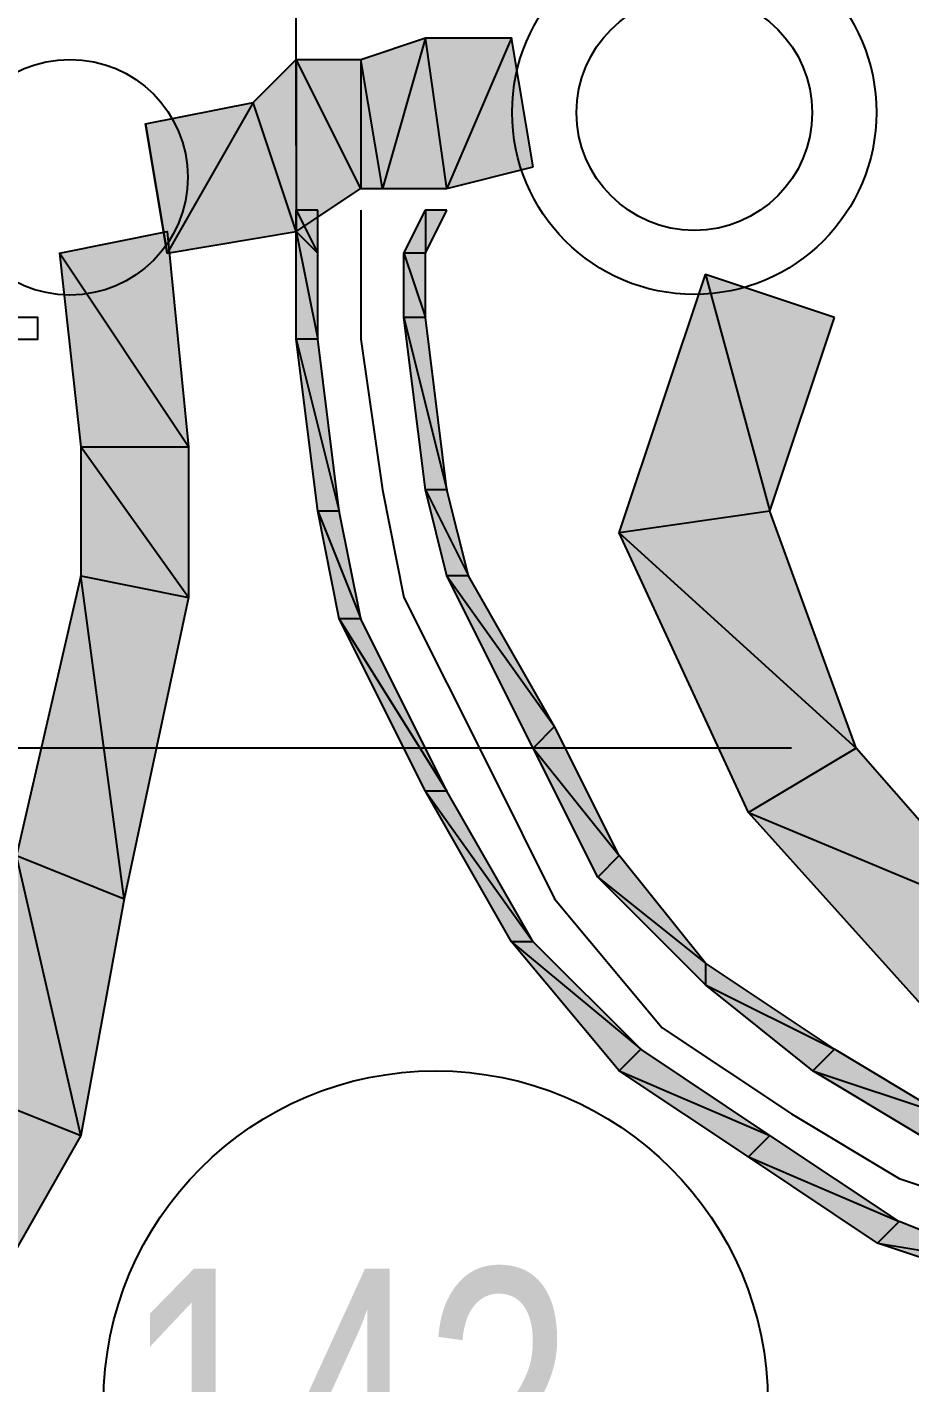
# Model space of a CAD drawing. Header units: millimetres. Extents: x 658 to 813, y 806 to 883.
# Drawn here: x 786.3152 to 786.4398, y 864.5806 to 864.7721 of the extents above; entities that cross this region are included whole.
import ezdxf

# ---------------------------------------------------------------- set-up
doc = ezdxf.new("R2010")
doc.units = ezdxf.units.MM
doc.header["$LTSCALE"] = 0.1
doc.linetypes.add('atContinuous2', pattern=[0])
for name, color, linetype in [('JL-ARTERI', 7, 'Continuous'), ('JL-TOLL', 7, 'Continuous'), ('LINK NAS BARU', 7, 'Continuous'), ('RENC-JL-SN', 7, 'Continuous'), ('SYMBOL', 7, 'Continuous'), ('TEXT', 8, 'Continuous'), ('zat_Mask_solid', 7, 'Continuous')]:
    doc.layers.add(name, color=color, linetype=linetype)
doc.styles.add('Style2', font='arial.ttf', dxfattribs={"height": 0.2})

msp = doc.modelspace()

# ---------------------------------------------------------------- hatches: boundary and pattern name
at = {"layer": 'JL-ARTERI'}
h = msp.add_hatch(color=7, dxfattribs=at)
h.paths.add_polyline_path([(786.3714084023557, 864.770618035352), (786.3653282951684, 864.7493376601982), (786.362288241575, 864.7675779817586)])
h.paths.add_polyline_path([(786.3653282951684, 864.7493376601982), (786.362288241575, 864.7675779817586), (786.362288241575, 864.7493376601982)], flags=17)
for points in [[(786.374448455949, 864.7493376601982), (786.3714084023557, 864.770618035352), (786.3653282951684, 864.7493376601982)], [(786.3835686167292, 864.770618035352), (786.374448455949, 864.7493376601982), (786.3714084023557, 864.770618035352)], [(786.3866086703231, 864.7523777137907), (786.3835686167292, 864.770618035352), (786.374448455949, 864.7493376601982)], [(786.4109290990707, 864.7371774458237), (786.4200492598509, 864.7037368562954), (786.3987688846967, 864.700696802702)], [(786.4291694206315, 864.7310973386378), (786.4109290990707, 864.7371774458237), (786.4200492598509, 864.7037368562954)], [(786.4200492598509, 864.7037368562954), (786.3987688846967, 864.700696802702), (786.4322094742249, 864.6702962667681)], [(786.3987688846967, 864.700696802702), (786.4322094742249, 864.6702962667681), (786.4170092062575, 864.661176105987)], [(786.4322094742249, 864.6702962667681), (786.4170092062575, 864.661176105987), (786.4534898493791, 864.64597583802)], [(786.4170092062575, 864.661176105987), (786.4534898493791, 864.64597583802), (786.444369688599, 864.6307755700531)]]:
    msp.add_hatch(color=7, dxfattribs=at).paths.add_polyline_path(points)
h = msp.add_hatch(color=7, dxfattribs=at)
h.paths.add_polyline_path([(786.362288241575, 864.7675779817586), (786.362288241575, 864.7493376601982), (786.3531680807948, 864.7675779817586)], flags=17)
h.paths.add_polyline_path([(786.362288241575, 864.7493376601982), (786.3531680807948, 864.7675779817586), (786.3531680807948, 864.7432575530114)])
at = {"layer": 'JL-TOLL'}
h = msp.add_hatch(color=7, dxfattribs=at)
h.paths.add_polyline_path([(786.3562081343882, 864.7462976066039), (786.3531680807948, 864.7462976066039), (786.3562081343882, 864.7402174994162)], flags=17)
h.paths.add_polyline_path([(786.3531680807948, 864.7462976066039), (786.3562081343882, 864.7402174994162), (786.3531680807948, 864.7432575530114)], flags=17)
for points in [[(786.3714084023557, 864.7462976066039), (786.3714084023557, 864.7402174994162), (786.3683683487623, 864.7402174994162)], [(786.374448455949, 864.7462976066039), (786.3714084023557, 864.7462976066039), (786.3714084023557, 864.7402174994162)]]:
    msp.add_hatch(color=7, dxfattribs=at).paths.add_polyline_path(points)
h = msp.add_hatch(color=7, dxfattribs=at)
h.paths.add_polyline_path([(786.3562081343882, 864.7402174994162), (786.3531680807948, 864.7432575530114), (786.3562081343882, 864.7280572850435)], flags=17)
h.paths.add_polyline_path([(786.3531680807948, 864.7432575530114), (786.3562081343882, 864.7280572850435), (786.3531680807948, 864.7280572850435)], flags=17)
h = msp.add_hatch(color=7, dxfattribs=at)
h.paths.add_polyline_path([(786.3714084023557, 864.7402174994162), (786.3683683487623, 864.7402174994162), (786.3714084023557, 864.7310973386378)], flags=17)
h.paths.add_polyline_path([(786.3683683487623, 864.7402174994162), (786.3714084023557, 864.7310973386378), (786.3683683487623, 864.7310973386378)], flags=17)
h = msp.add_hatch(color=7, dxfattribs=at)
h.paths.add_polyline_path([(786.3714084023557, 864.7310973386378), (786.3683683487623, 864.7310973386378), (786.374448455949, 864.7067769098888)], flags=17)
h.paths.add_polyline_path([(786.3683683487623, 864.7310973386378), (786.374448455949, 864.7067769098888), (786.3714084023557, 864.7067769098888)], flags=17)
h = msp.add_hatch(color=7, dxfattribs=at)
h.paths.add_polyline_path([(786.3562081343882, 864.7280572850435), (786.3531680807948, 864.7280572850435), (786.3592481879816, 864.7037368562954)], flags=17)
h.paths.add_polyline_path([(786.3531680807948, 864.7280572850435), (786.3592481879816, 864.7037368562954), (786.3562081343882, 864.7037368562954)], flags=17)
h = msp.add_hatch(color=7, dxfattribs=at)
h.paths.add_polyline_path([(786.374448455949, 864.7067769098888), (786.3714084023557, 864.7067769098888), (786.3774885095424, 864.6946166955153)], flags=17)
h.paths.add_polyline_path([(786.3714084023557, 864.7067769098888), (786.3774885095424, 864.6946166955153), (786.374448455949, 864.6946166955153)], flags=17)
h = msp.add_hatch(color=7, dxfattribs=at)
h.paths.add_polyline_path([(786.3592481879816, 864.7037368562954), (786.3562081343882, 864.7037368562954), (786.362288241575, 864.6885365883285)], flags=17)
h.paths.add_polyline_path([(786.3562081343882, 864.7037368562954), (786.362288241575, 864.6885365883285), (786.3592481879816, 864.6885365883285)], flags=17)
h = msp.add_hatch(color=7, dxfattribs=at)
h.paths.add_polyline_path([(786.3774885095424, 864.6946166955153), (786.374448455949, 864.6946166955153), (786.3896487239165, 864.6733363203615)], flags=17)
h.paths.add_polyline_path([(786.374448455949, 864.6946166955153), (786.3896487239165, 864.6733363203615), (786.3866086703231, 864.6702962667681)])
h = msp.add_hatch(color=7, dxfattribs=at)
h.paths.add_polyline_path([(786.362288241575, 864.6885365883285), (786.3592481879816, 864.6885365883285), (786.374448455949, 864.6642161595804)], flags=17)
h.paths.add_polyline_path([(786.3592481879816, 864.6885365883285), (786.374448455949, 864.6642161595804), (786.3714084023557, 864.6642161595804)], flags=17)
h = msp.add_hatch(color=7, dxfattribs=at)
h.paths.add_polyline_path([(786.374448455949, 864.6642161595804), (786.3714084023557, 864.6642161595804), (786.3866086703231, 864.6429357844276)], flags=17)
h.paths.add_polyline_path([(786.3714084023557, 864.6642161595804), (786.3866086703231, 864.6429357844276), (786.3835686167292, 864.6429357844276)], flags=17)
h = msp.add_hatch(color=7, dxfattribs=at)
h.paths.add_polyline_path([(786.3866086703231, 864.6429357844276), (786.3835686167292, 864.6429357844276), (786.4018089382901, 864.6277355164588)], flags=17)
h.paths.add_polyline_path([(786.3835686167292, 864.6429357844276), (786.4018089382901, 864.6277355164588), (786.3987688846967, 864.6246954628654)])
at = {"layer": 'RENC-JL-SN'}
h = msp.add_hatch(color=7, dxfattribs=at)
h.paths.add_polyline_path([(786.32276754486, 864.7128570170765), (786.3379678128274, 864.7128570170765), (786.3197274912666, 864.7402174994162)], flags=16)
h.paths.add_polyline_path([(786.3379678128274, 864.7128570170765), (786.3197274912666, 864.7402174994162), (786.334927759234, 864.7432575530114)])
h = msp.add_hatch(color=7, dxfattribs=at)
h.paths.add_polyline_path([(786.32276754486, 864.6946166955153), (786.3379678128274, 864.6915766419219), (786.32276754486, 864.7128570170765)], flags=17)
h.paths.add_polyline_path([(786.3379678128274, 864.6915766419219), (786.32276754486, 864.7128570170765), (786.3379678128274, 864.7128570170765)], flags=17)
at = {"layer": 'zat_Mask_solid'}
for points in [[(786.3531680807948, 864.7675779817586), (786.3531680807948, 864.7432575530114), (786.347087973608, 864.7614978745718)], [(786.347087973608, 864.7614978745718), (786.334927759234, 864.7402174994162), (786.3318877056406, 864.7584578209784)], [(786.3531680807948, 864.7432575530114), (786.347087973608, 864.7614978745718), (786.334927759234, 864.7402174994162)], [(786.3136473840798, 864.6550959988002), (786.3288476520472, 864.6490158916134), (786.32276754486, 864.6946166955153)], [(786.3288476520472, 864.6490158916134), (786.32276754486, 864.6946166955153), (786.3379678128274, 864.6915766419219)], [(786.3896487239165, 864.6733363203615), (786.3866086703231, 864.6702962667681), (786.3987688846967, 864.6550959988002)], [(786.3866086703231, 864.6702962667681), (786.3987688846967, 864.6550959988002), (786.3957288311033, 864.6520559452068)], [(786.307567276893, 864.621655409271), (786.32276754486, 864.6155753020852), (786.3136473840798, 864.6550959988002)], [(786.32276754486, 864.6155753020852), (786.3136473840798, 864.6550959988002), (786.3288476520472, 864.6490158916134)], [(786.3987688846967, 864.6550959988002), (786.3957288311033, 864.6520559452068), (786.4109290990707, 864.6398957308323)], [(786.3957288311033, 864.6520559452068), (786.4109290990707, 864.6398957308323), (786.4109290990707, 864.6368556772399)], [(786.4109290990707, 864.6398957308323), (786.4109290990707, 864.6368556772399), (786.4291694206315, 864.6277355164588)], [(786.4109290990707, 864.6368556772399), (786.4291694206315, 864.6277355164588), (786.4261293670381, 864.6246954628654)], [(786.4018089382901, 864.6277355164588), (786.3987688846967, 864.6246954628654), (786.4200492598509, 864.6155753020852)], [(786.4291694206315, 864.6277355164588), (786.4261293670381, 864.6246954628654), (786.444369688599, 864.6186153556786)], [(786.3987688846967, 864.6246954628654), (786.4200492598509, 864.6155753020852), (786.4170092062575, 864.6125352484918)], [(786.4261293670381, 864.6246954628654), (786.444369688599, 864.6186153556786), (786.4413296350051, 864.6155753020852)], [(786.3106073304864, 864.5942949269305), (786.307567276893, 864.621655409271), (786.32276754486, 864.6155753020852)], [(786.4200492598509, 864.6155753020852), (786.4170092062575, 864.6125352484918), (786.4382895814117, 864.6034150877116)], [(786.4170092062575, 864.6125352484918), (786.4382895814117, 864.6034150877116), (786.4352495278183, 864.6003750341182)], [(786.4382895814117, 864.6034150877116), (786.4352495278183, 864.6003750341182), (786.4534898493791, 864.5973349805248)], [(786.4352495278183, 864.6003750341182), (786.4534898493791, 864.5973349805248), (786.4534898493791, 864.5942949269305)]]:
    msp.add_hatch(color=7, dxfattribs=at).paths.add_polyline_path(points)

# ---------------------------------------------------------------- linework, layer by layer
at = {"layer": 'JL-ARTERI', "color": 7}
for points in [[(786.3714084023557, 864.770618035352), (786.3653282951684, 864.7493376601982), (786.362288241575, 864.7675779817586), (786.3714084023557, 864.770618035352)], [(786.374448455949, 864.7493376601982), (786.3714084023557, 864.770618035352), (786.3653282951684, 864.7493376601982), (786.374448455949, 864.7493376601982)], [(786.3835686167292, 864.770618035352), (786.374448455949, 864.7493376601982), (786.3714084023557, 864.770618035352), (786.3835686167292, 864.770618035352)], [(786.3866086703231, 864.7523777137907), (786.3835686167292, 864.770618035352), (786.374448455949, 864.7493376601982), (786.3866086703231, 864.7523777137907)], [(786.3531680807948, 864.7675779817586), (786.3531680807948, 864.7432575530114), (786.347087973608, 864.7614978745718), (786.3531680807948, 864.7675779817586)], [(786.362288241575, 864.7675779817586), (786.362288241575, 864.7493376601982), (786.3531680807948, 864.7675779817586), (786.362288241575, 864.7675779817586)], [(786.362288241575, 864.7493376601982), (786.3531680807948, 864.7675779817586), (786.3531680807948, 864.7432575530114), (786.362288241575, 864.7493376601982)], [(786.3653282951684, 864.7493376601982), (786.362288241575, 864.7675779817586), (786.362288241575, 864.7493376601982), (786.3653282951684, 864.7493376601982)], [(786.347087973608, 864.7614978745718), (786.334927759234, 864.7402174994162), (786.3318877056406, 864.7584578209784), (786.347087973608, 864.7614978745718)], [(786.3531680807948, 864.7432575530114), (786.347087973608, 864.7614978745718), (786.334927759234, 864.7402174994162), (786.3531680807948, 864.7432575530114)], [(786.3318877056406, 864.7584578209784), (786.334927759234, 864.7402174994162)], [(786.4109290990707, 864.7371774458237), (786.4200492598509, 864.7037368562954), (786.3987688846967, 864.700696802702), (786.4109290990707, 864.7371774458237)], [(786.4291694206315, 864.7310973386378), (786.4109290990707, 864.7371774458237), (786.4200492598509, 864.7037368562954), (786.4291694206315, 864.7310973386378)], [(786.4200492598509, 864.7037368562954), (786.3987688846967, 864.700696802702), (786.4322094742249, 864.6702962667681), (786.4200492598509, 864.7037368562954)], [(786.3987688846967, 864.700696802702), (786.4322094742249, 864.6702962667681), (786.4170092062575, 864.661176105987), (786.3987688846967, 864.700696802702)], [(786.4322094742249, 864.6702962667681), (786.4170092062575, 864.661176105987), (786.4534898493791, 864.64597583802), (786.4322094742249, 864.6702962667681)], [(786.4170092062575, 864.661176105987), (786.4534898493791, 864.64597583802), (786.444369688599, 864.6307755700531), (786.4170092062575, 864.661176105987)]]:
    msp.add_lwpolyline(points, dxfattribs=at)
at = {"layer": 'JL-TOLL', "color": 7}
for points in [[(786.3562081343882, 864.7462976066039), (786.3531680807948, 864.7462976066039), (786.3562081343882, 864.7402174994162), (786.3562081343882, 864.7462976066039)], [(786.3531680807948, 864.7462976066039), (786.3562081343882, 864.7402174994162), (786.3531680807948, 864.7432575530114), (786.3531680807948, 864.7462976066039)], [(786.362288241575, 864.7462976066039), (786.362288241575, 864.7402174994162), (786.362288241575, 864.7280572850435), (786.3653282951684, 864.7067769098888), (786.3683683487623, 864.6915766419219), (786.3805285631363, 864.6672562131738), (786.3896487239165, 864.6490158916134), (786.4048489918835, 864.6307755700531), (786.4230893134447, 864.6186153556786), (786.4382895814117, 864.6094951948984), (786.456529902973, 864.6034150877116), (786.4778102781268, 864.6003750341182), (786.5051707604682, 864.5973349805248), (786.5355712964026, 864.5973349805248), (786.5477315107767, 864.5973349805248)], [(786.3714084023557, 864.7462976066039), (786.3714084023557, 864.7402174994162), (786.3683683487623, 864.7402174994162), (786.3714084023557, 864.7462976066039)], [(786.374448455949, 864.7462976066039), (786.3714084023557, 864.7462976066039), (786.3714084023557, 864.7402174994162), (786.374448455949, 864.7462976066039)], [(786.3562081343882, 864.7402174994162), (786.3531680807948, 864.7432575530114), (786.3562081343882, 864.7280572850435), (786.3562081343882, 864.7402174994162)], [(786.3531680807948, 864.7432575530114), (786.3562081343882, 864.7280572850435), (786.3531680807948, 864.7280572850435), (786.3531680807948, 864.7432575530114)], [(786.3714084023557, 864.7402174994162), (786.3683683487623, 864.7402174994162), (786.3714084023557, 864.7310973386378), (786.3714084023557, 864.7402174994162)], [(786.3683683487623, 864.7402174994162), (786.3714084023557, 864.7310973386378), (786.3683683487623, 864.7310973386378), (786.3683683487623, 864.7402174994162)], [(786.3714084023557, 864.7310973386378), (786.3683683487623, 864.7310973386378), (786.374448455949, 864.7067769098888), (786.3714084023557, 864.7310973386378)], [(786.3683683487623, 864.7310973386378), (786.374448455949, 864.7067769098888), (786.3714084023557, 864.7067769098888), (786.3683683487623, 864.7310973386378)], [(786.3562081343882, 864.7280572850435), (786.3531680807948, 864.7280572850435), (786.3592481879816, 864.7037368562954), (786.3562081343882, 864.7280572850435)], [(786.3531680807948, 864.7280572850435), (786.3592481879816, 864.7037368562954), (786.3562081343882, 864.7037368562954), (786.3531680807948, 864.7280572850435)], [(786.374448455949, 864.7067769098888), (786.3714084023557, 864.7067769098888), (786.3774885095424, 864.6946166955153), (786.374448455949, 864.7067769098888)], [(786.3714084023557, 864.7067769098888), (786.3774885095424, 864.6946166955153), (786.374448455949, 864.6946166955153), (786.3714084023557, 864.7067769098888)], [(786.3592481879816, 864.7037368562954), (786.3562081343882, 864.7037368562954), (786.362288241575, 864.6885365883285), (786.3592481879816, 864.7037368562954)], [(786.3562081343882, 864.7037368562954), (786.362288241575, 864.6885365883285), (786.3592481879816, 864.6885365883285), (786.3562081343882, 864.7037368562954)], [(786.3774885095424, 864.6946166955153), (786.374448455949, 864.6946166955153), (786.3896487239165, 864.6733363203615), (786.3774885095424, 864.6946166955153)], [(786.374448455949, 864.6946166955153), (786.3896487239165, 864.6733363203615), (786.3866086703231, 864.6702962667681), (786.374448455949, 864.6946166955153)], [(786.362288241575, 864.6885365883285), (786.3592481879816, 864.6885365883285), (786.374448455949, 864.6642161595804), (786.362288241575, 864.6885365883285)], [(786.3592481879816, 864.6885365883285), (786.374448455949, 864.6642161595804), (786.3714084023557, 864.6642161595804), (786.3592481879816, 864.6885365883285)], [(786.3896487239165, 864.6733363203615), (786.3866086703231, 864.6702962667681), (786.3987688846967, 864.6550959988002), (786.3896487239165, 864.6733363203615)], [(786.3866086703231, 864.6702962667681), (786.3987688846967, 864.6550959988002), (786.3957288311033, 864.6520559452068), (786.3866086703231, 864.6702962667681)], [(786.374448455949, 864.6642161595804), (786.3714084023557, 864.6642161595804), (786.3866086703231, 864.6429357844276), (786.374448455949, 864.6642161595804)], [(786.3714084023557, 864.6642161595804), (786.3866086703231, 864.6429357844276), (786.3835686167292, 864.6429357844276), (786.3714084023557, 864.6642161595804)], [(786.3987688846967, 864.6550959988002), (786.3957288311033, 864.6520559452068), (786.4109290990707, 864.6398957308323), (786.3987688846967, 864.6550959988002)], [(786.3957288311033, 864.6520559452068), (786.4109290990707, 864.6398957308323), (786.4109290990707, 864.6368556772399), (786.3957288311033, 864.6520559452068)], [(786.3866086703231, 864.6429357844276), (786.3835686167292, 864.6429357844276), (786.4018089382901, 864.6277355164588), (786.3866086703231, 864.6429357844276)], [(786.3835686167292, 864.6429357844276), (786.4018089382901, 864.6277355164588), (786.3987688846967, 864.6246954628654), (786.3835686167292, 864.6429357844276)], [(786.4109290990707, 864.6398957308323), (786.4109290990707, 864.6368556772399), (786.4291694206315, 864.6277355164588), (786.4109290990707, 864.6398957308323)], [(786.4109290990707, 864.6368556772399), (786.4291694206315, 864.6277355164588), (786.4261293670381, 864.6246954628654), (786.4109290990707, 864.6368556772399)], [(786.4018089382901, 864.6277355164588), (786.3987688846967, 864.6246954628654), (786.4200492598509, 864.6155753020852), (786.4018089382901, 864.6277355164588)], [(786.4291694206315, 864.6277355164588), (786.4261293670381, 864.6246954628654), (786.444369688599, 864.6186153556786), (786.4291694206315, 864.6277355164588)], [(786.3987688846967, 864.6246954628654), (786.4200492598509, 864.6155753020852), (786.4170092062575, 864.6125352484918), (786.3987688846967, 864.6246954628654)], [(786.4261293670381, 864.6246954628654), (786.444369688599, 864.6186153556786), (786.4413296350051, 864.6155753020852), (786.4261293670381, 864.6246954628654)], [(786.4200492598509, 864.6155753020852), (786.4170092062575, 864.6125352484918), (786.4382895814117, 864.6034150877116), (786.4200492598509, 864.6155753020852)], [(786.4170092062575, 864.6125352484918), (786.4382895814117, 864.6034150877116), (786.4352495278183, 864.6003750341182), (786.4170092062575, 864.6125352484918)], [(786.4382895814117, 864.6034150877116), (786.4352495278183, 864.6003750341182), (786.4534898493791, 864.5973349805248), (786.4382895814117, 864.6034150877116)], [(786.4352495278183, 864.6003750341182), (786.4534898493791, 864.5973349805248), (786.4534898493791, 864.5942949269305), (786.4352495278183, 864.6003750341182)]]:
    msp.add_lwpolyline(points, dxfattribs=at)
at = {"layer": 'LINK NAS BARU', "color": 7}
for points in [[(786.3531680807948, 864.755417767385), (786.3531680807948, 864.8131787856613), (786.3258075984534, 864.8131787856613)], [(786.4230893134447, 864.6702962667681), (786.2102855619021, 864.6702962667681)]]:
    msp.add_lwpolyline(points, dxfattribs=at)
at = {"layer": 'LINK NAS BARU', "color": 7, "linetype": 'atContinuous2'}
for centre in [(786.2816510559207, 864.8149189966765), (786.3728526637249, 864.5777948163862)]:
    msp.add_circle(centre, 0.0469007076773607, dxfattribs=at)
at = {"layer": 'RENC-JL-SN', "color": 7}
for points in [[(786.3379678128274, 864.7128570170765), (786.3197274912666, 864.7402174994162), (786.334927759234, 864.7432575530114), (786.3379678128274, 864.7128570170765)], [(786.32276754486, 864.7128570170765), (786.3379678128274, 864.7128570170765), (786.3197274912666, 864.7402174994162), (786.32276754486, 864.7128570170765)], [(786.32276754486, 864.6946166955153), (786.3379678128274, 864.6915766419219), (786.32276754486, 864.7128570170765), (786.32276754486, 864.6946166955153)], [(786.3379678128274, 864.6915766419219), (786.32276754486, 864.7128570170765), (786.3379678128274, 864.7128570170765), (786.3379678128274, 864.6915766419219)], [(786.3136473840798, 864.6550959988002), (786.3288476520472, 864.6490158916134), (786.32276754486, 864.6946166955153), (786.3136473840798, 864.6550959988002)], [(786.3288476520472, 864.6490158916134), (786.32276754486, 864.6946166955153), (786.3379678128274, 864.6915766419219), (786.3288476520472, 864.6490158916134)], [(786.307567276893, 864.621655409271), (786.32276754486, 864.6155753020852), (786.3136473840798, 864.6550959988002), (786.307567276893, 864.621655409271)], [(786.32276754486, 864.6155753020852), (786.3136473840798, 864.6550959988002), (786.3288476520472, 864.6490158916134), (786.32276754486, 864.6155753020852)], [(786.3106073304864, 864.5942949269305), (786.307567276893, 864.621655409271), (786.32276754486, 864.6155753020852), (786.3106073304864, 864.5942949269305)]]:
    msp.add_lwpolyline(points, dxfattribs=at)
at = {"layer": 'SYMBOL', "color": 7, "linetype": 'atContinuous2'}
for centre, radius in [((786.4093675205306, 864.760098590374), 0.02571974650897377), ((786.4093821782942, 864.760055966189), 0.01664219808044432), ((786.3212206240839, 864.750935805408), 0.01664219808043857)]:
    msp.add_circle(centre, radius, dxfattribs=at)
at = {"layer": 'TEXT', "color": 7}
msp.add_lwpolyline([(786.3136473840798, 864.7280572850435), (786.3136473840798, 864.7310973386378), (786.3136473840798, 864.7280572850435), (786.3166874376732, 864.7280572850435), (786.3166874376732, 864.7310973386378), (786.3136473840798, 864.7310973386378), (786.3106073304864, 864.7310973386378), (786.307567276893, 864.7280572850435), (786.307567276893, 864.7250172314501)], dxfattribs=at)

# ---------------------------------------------------------------- texts
at = {"layer": 'LINK NAS BARU', "color": 7, "style": 'Style2', "width": 0.7000000000000001}
msp.add_text('142', height=0.03891268599636157, rotation=0.0005502326849869259, dxfattribs=at).set_placement((786.3288476520472, 864.5578142838098))

doc.saveas('drawing.dxf')
